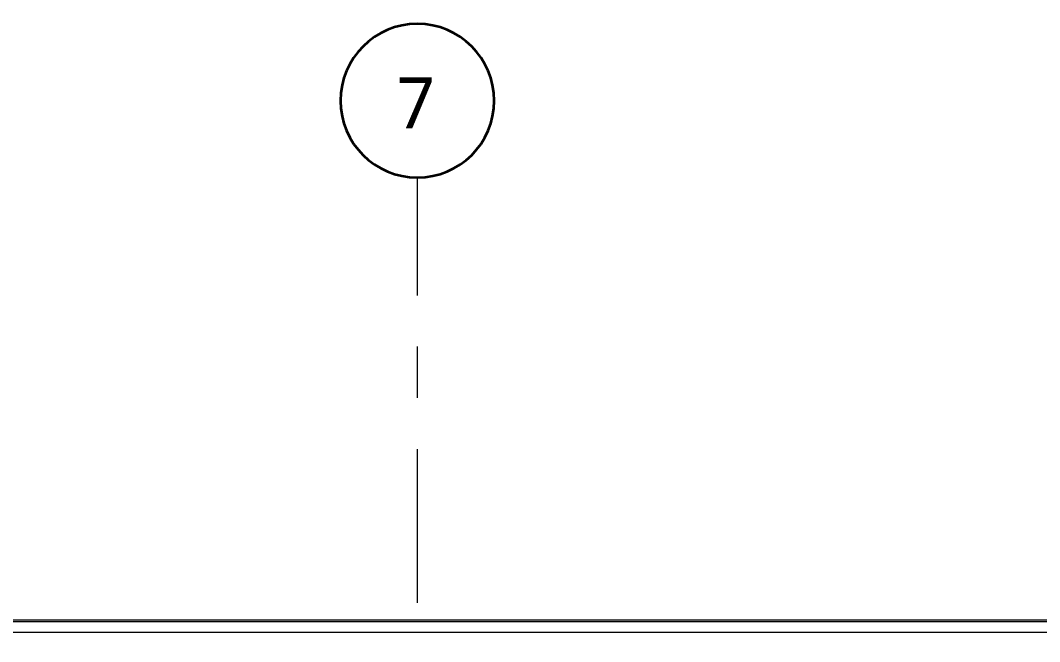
# Model space of a CAD drawing. Header units: inches. Extents: x 6 to 15224, y -733 to 6300.
# Drawn here: x 10764.1 to 11082.5, y 6074.2 to 6268.1 of the extents above; entities that cross this region are included whole.
import ezdxf

# ---------------------------------------------------------------- set-up
doc = ezdxf.new("R2010")
doc.units = ezdxf.units.IN
doc.header["$MEASUREMENT"] = 0
doc.linetypes.add('Center 3_8_', pattern=[96, 48, -16, 16, -16])
for name, color, linetype, lineweight in [('A-WALL', 113, 'Continuous', 25), ('S-GRID', 1, 'Continuous', 13), ('S-GRID-IDEN', 1, 'Continuous', 35)]:
    doc.layers.add(name, color=color, linetype=linetype, lineweight=lineweight)
doc.styles.add('Open Sans_6', font='OpenSans-Regular.ttf', dxfattribs={"height": 16})

# ---------------------------------------------------------------- blocks, each defined once
blk = doc.blocks.new('Grid - AN Grid Head-AM-799031-EAST ELEVATION')
at = {"layer": 'S-GRID-IDEN'}
for start, end in [(360, 180), (180, 360)]:
    blk.add_arc((24, 6243.06), 24, start, end, dxfattribs=at)

msp = doc.modelspace()

# ---------------------------------------------------------------- linework, layer by layer
at = {"layer": 'A-WALL', "lineweight": 18}
for p, q in [((10616.55442555, 6081), (12104.42942555, 6081)), ((12104.42942555, 6080.32258401), (10606.86692555, 6080.32258401)), ((12104.42942555, 6077), (10606.86692555, 6077))]:
    msp.add_line(p, q, dxfattribs=at)
at = {"layer": 'S-GRID', "linetype": 'Center 3_8_'}
msp.add_line((10888.11692555, 5030.27796347), (10888.11692555, 6219.06052942), dxfattribs=at)

# ---------------------------------------------------------------- block references
at = {"layer": 'S-GRID-IDEN'}
msp.add_blockref('Grid - AN Grid Head-AM-799031-EAST ELEVATION', (10864.11692555, 0), dxfattribs=at)

# ---------------------------------------------------------------- texts
at = {"layer": 'S-GRID-IDEN', "lineweight": 13, "insert": (10881.65742694, 6250.40536582), "char_height": 16, "width": 15.352, "attachment_point": 1, "style": 'Open Sans_6'}
msp.add_mtext('7', dxfattribs=at)

doc.saveas('drawing.dxf')
